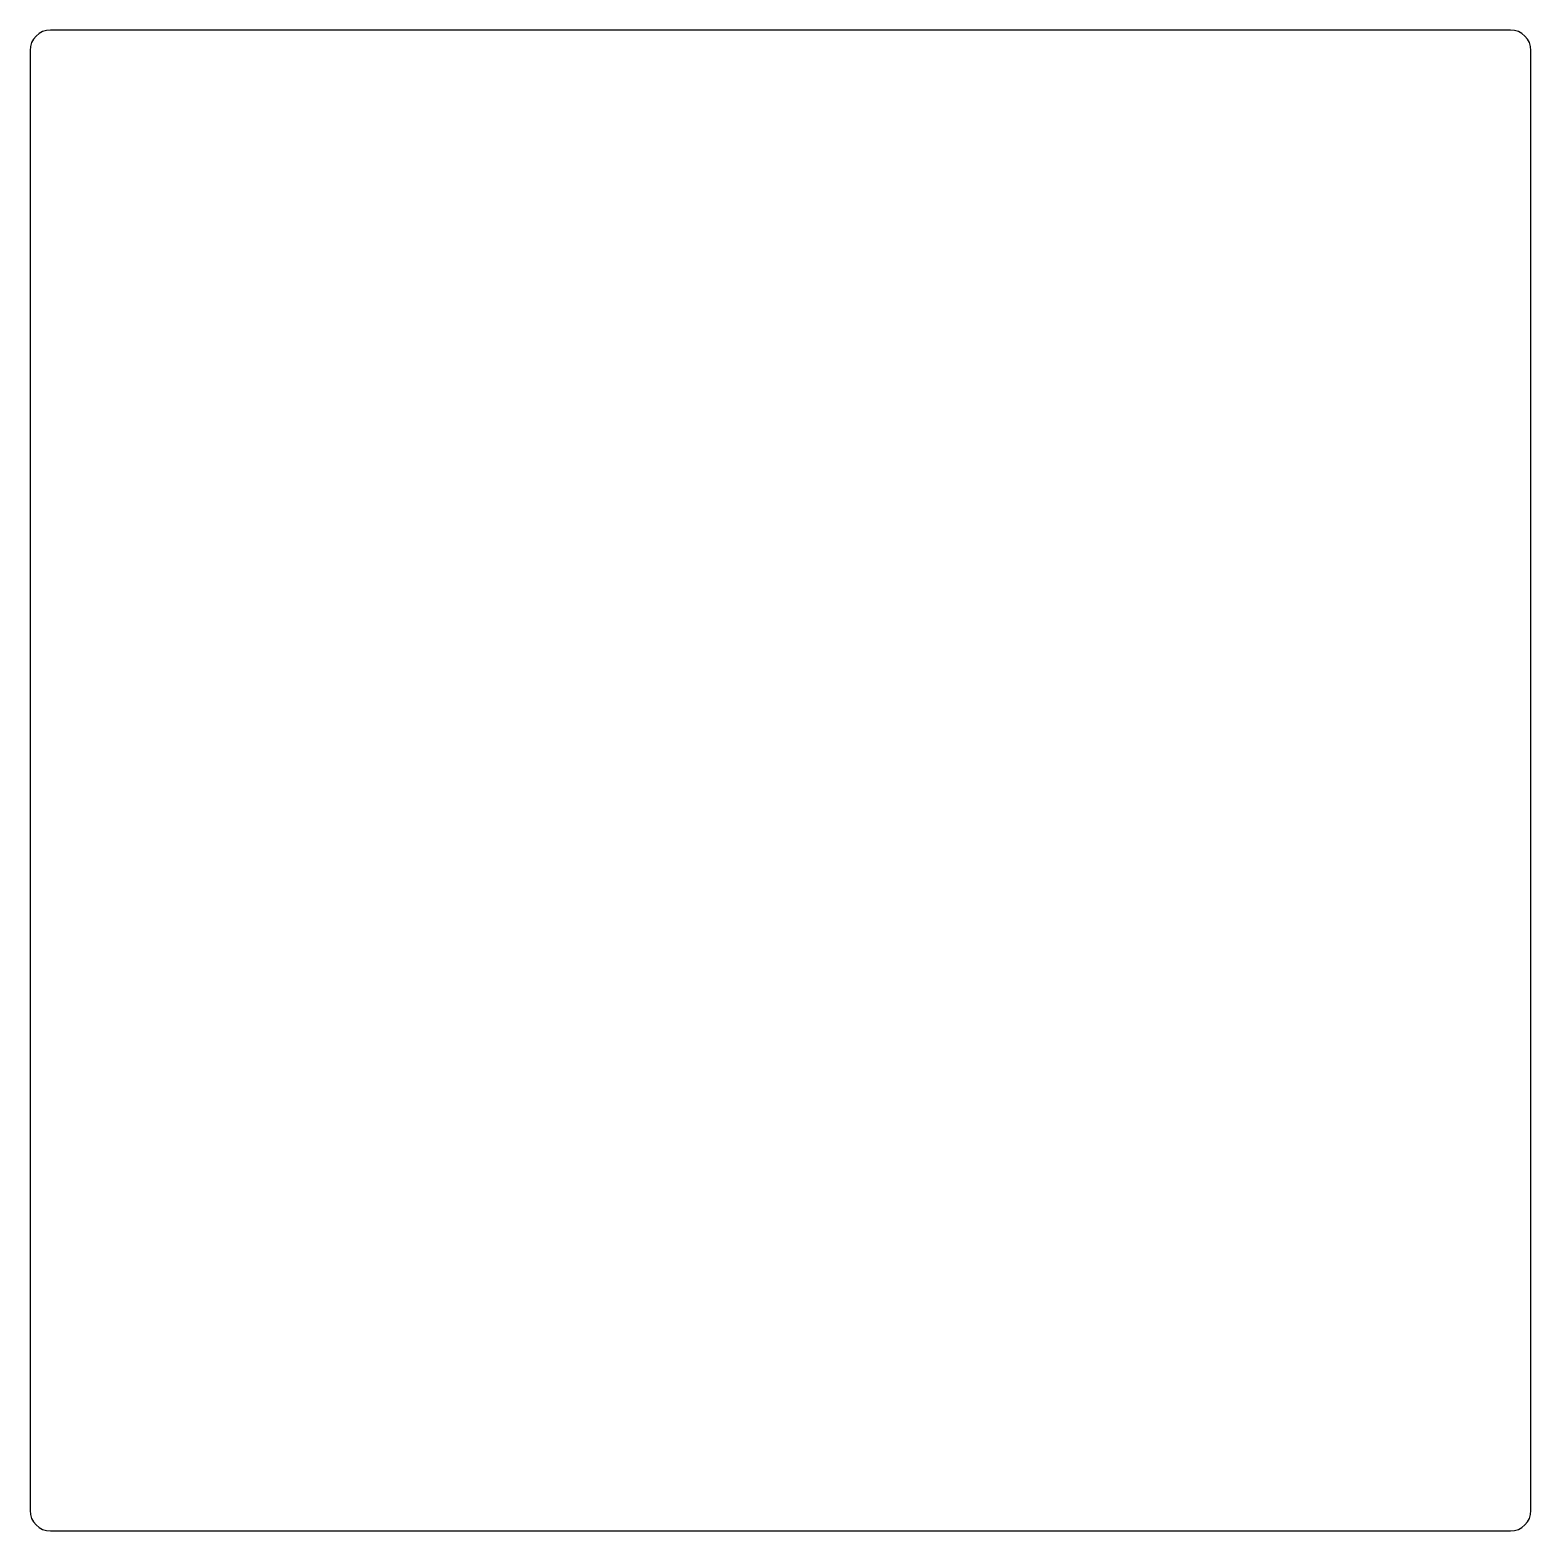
# Model space of a CAD drawing. Header units: millimetres. Extents: x -722 to -66, y -338 to 318.
import ezdxf

# ---------------------------------------------------------------- set-up
doc = ezdxf.new("R2010")
doc.units = ezdxf.units.MM

msp = doc.modelspace()

# ---------------------------------------------------------------- linework, layer by layer
at = {"color": 7, "linetype": 'Continuous', "lineweight": 25}
for p, q in [((-75, 318.35), (-713, 318.35)), ((-722, 309.35), (-722, -328.65)), ((-66, -328.65), (-66, 309.35)), ((-713, -337.65), (-75, -337.65))]:
    msp.add_line(p, q, dxfattribs=at)
for centre, start, end in [((-713, 309.35), 90, 180), ((-75, 309.35), 0, 90), ((-713, -328.65), 180, 270), ((-75, -328.65), 270, 0)]:
    msp.add_arc(centre, 9, start, end, dxfattribs=at)

doc.saveas('drawing.dxf')
